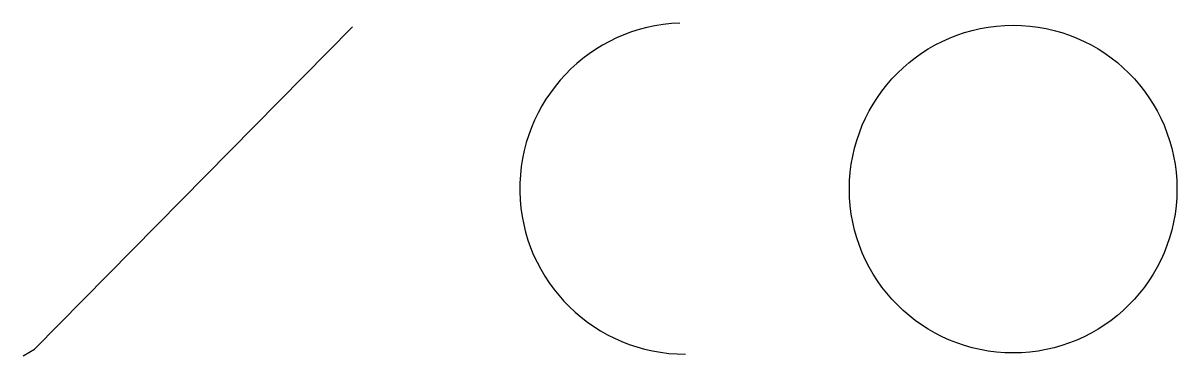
# Model space of a CAD drawing. Header units: millimetres. Extents: x 0 to 8732, y 0 to 2517.
import ezdxf

# ---------------------------------------------------------------- set-up
doc = ezdxf.new("R2010")
doc.units = ezdxf.units.MM

msp = doc.modelspace()

# ---------------------------------------------------------------- linework, layer by layer
for p, q in [((86.1, 50.9), (2493.3, 2487.7)), ((0, 0), (86.1, 50.9))]:
    msp.add_line(p, q)
msp.add_circle((7492.7, 1261.9), 1239.2)
msp.add_arc((5011.3, 1265.6), 1252.3, 91.88764, 270.09087)

doc.saveas('drawing.dxf')
